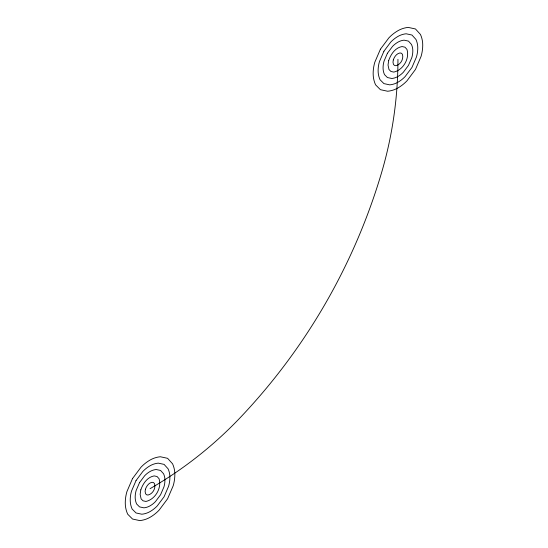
<?xml version="1.0" encoding="UTF-8"?>
<svg xmlns="http://www.w3.org/2000/svg" width="548" height="548" viewBox="0 0 548 548"><rect width="100%" height="100%" fill="white"/><g stroke="black" fill="none" stroke-linecap="round" stroke-linejoin="round"><path stroke-width="0.82" d="M397.944 59.328A400.595 400.595 0 0 1 381.346 173.442A605.191 605.191 0 0 1 240.586 417.247A400.595 400.595 0 0 1 150.056 488.672M140.809 489.837L140.144 494.399L141.11 498.879L143.049 500.817L145.953 501.447C155.358 499.331 161.934 487.932 159.064 478.733L157.071 476.534L154.166 475.904C147.234 477.13 142.973 483.631 140.809 489.837M145.432 489.254L145.097 491.535L145.583 493.775L146.549 494.748L148.001 495.056C152.707 494.001 155.995 488.302 154.563 483.706L153.563 482.603L152.111 482.288C148.645 482.904 146.515 486.151 145.432 489.254M388.69 60.486L388.025 65.048L388.991 69.528L390.93 71.466L393.834 72.096C403.239 69.98 409.822 58.588 406.945 49.382L404.951 47.183L402.047 46.553C395.115 47.779 390.854 54.279 388.69 60.486M393.313 59.903L392.985 62.191L393.471 64.424L394.437 65.397L395.889 65.712C400.595 64.657 403.883 58.958 402.444 54.355L401.451 53.252L399.999 52.944C396.533 53.553 394.402 56.8 393.313 59.903M132.527 478.555L126.931 491.577A40.059 40.059 0 0 0 125.266 502.989A27.16 27.16 0 0 0 127.684 514.182L132.527 519.031L139.788 520.6A25.578 25.578 0 0 0 150.056 517.298A40.059 40.059 0 0 0 159.112 510.154L167.585 498.796L173.189 485.775A40.059 40.059 0 0 0 174.846 474.363A25.578 25.578 0 0 0 172.572 463.82L167.585 458.313L160.324 456.751A25.578 25.578 0 0 0 150.056 460.053A40.059 40.059 0 0 0 141.007 467.197L132.527 478.555M136.034 480.575L131.554 490.994A32.051 32.051 0 0 0 130.225 500.125A21.728 21.728 0 0 0 132.157 509.078L136.034 512.962L141.843 514.216A20.461 20.461 0 0 0 150.056 511.572A32.051 32.051 0 0 0 157.297 505.859L164.078 496.769L168.558 486.357A32.051 32.051 0 0 0 169.887 477.226A20.461 20.461 0 0 0 168.072 468.793L164.078 464.389L158.269 463.135A20.461 20.461 0 0 0 150.056 465.773A32.051 32.051 0 0 0 142.816 471.492L136.034 480.575M139.541 482.603L136.178 490.412A24.037 24.037 0 0 0 135.185 497.262A16.296 16.296 0 0 0 136.63 503.982L139.541 506.893L143.898 507.832A15.344 15.344 0 0 0 150.056 505.845A24.037 24.037 0 0 0 155.488 501.564L160.578 494.748L163.934 486.932A24.037 24.037 0 0 0 164.927 480.089A15.344 15.344 0 0 0 163.564 473.76L160.578 470.458L156.221 469.52A15.344 15.344 0 0 0 150.056 471.499A24.037 24.037 0 0 0 144.624 475.787L139.541 482.603M380.415 49.204L374.811 62.225A40.059 40.059 0 0 0 373.154 73.638A27.16 27.16 0 0 0 375.572 84.83L380.415 89.687L387.676 91.249A25.578 25.578 0 0 0 397.944 87.947A40.059 40.059 0 0 0 406.993 80.803L415.473 69.445L421.07 56.423A40.059 40.059 0 0 0 422.734 45.011A25.578 25.578 0 0 0 420.46 34.469L415.473 28.969L408.212 27.4A25.578 25.578 0 0 0 397.944 30.702A40.059 40.059 0 0 0 388.888 37.846L380.415 49.204M383.922 51.231L379.442 61.643A32.051 32.051 0 0 0 378.113 70.774A21.728 21.728 0 0 0 380.045 79.734L383.922 83.611L389.731 84.865A20.461 20.461 0 0 0 397.944 82.227A32.051 32.051 0 0 0 405.184 76.508L411.966 67.425L416.446 57.006A32.051 32.051 0 0 0 417.775 47.875A20.461 20.461 0 0 0 415.953 39.442L411.966 35.038L406.157 33.784A20.461 20.461 0 0 0 397.944 36.428A32.051 32.051 0 0 0 390.703 42.141L383.922 51.231M387.422 53.252L384.066 61.068A24.037 24.037 0 0 0 383.073 67.911A16.296 16.296 0 0 0 384.518 74.631L387.422 77.542L391.779 78.48A15.344 15.344 0 0 0 397.944 76.501A24.037 24.037 0 0 0 403.376 72.213L408.459 65.397L411.822 57.588A24.037 24.037 0 0 0 412.815 50.738A15.344 15.344 0 0 0 411.452 44.415L408.459 41.107L404.102 40.168A15.344 15.344 0 0 0 397.944 42.155A24.037 24.037 0 0 0 392.512 46.436L387.422 53.252"/></g></svg>
